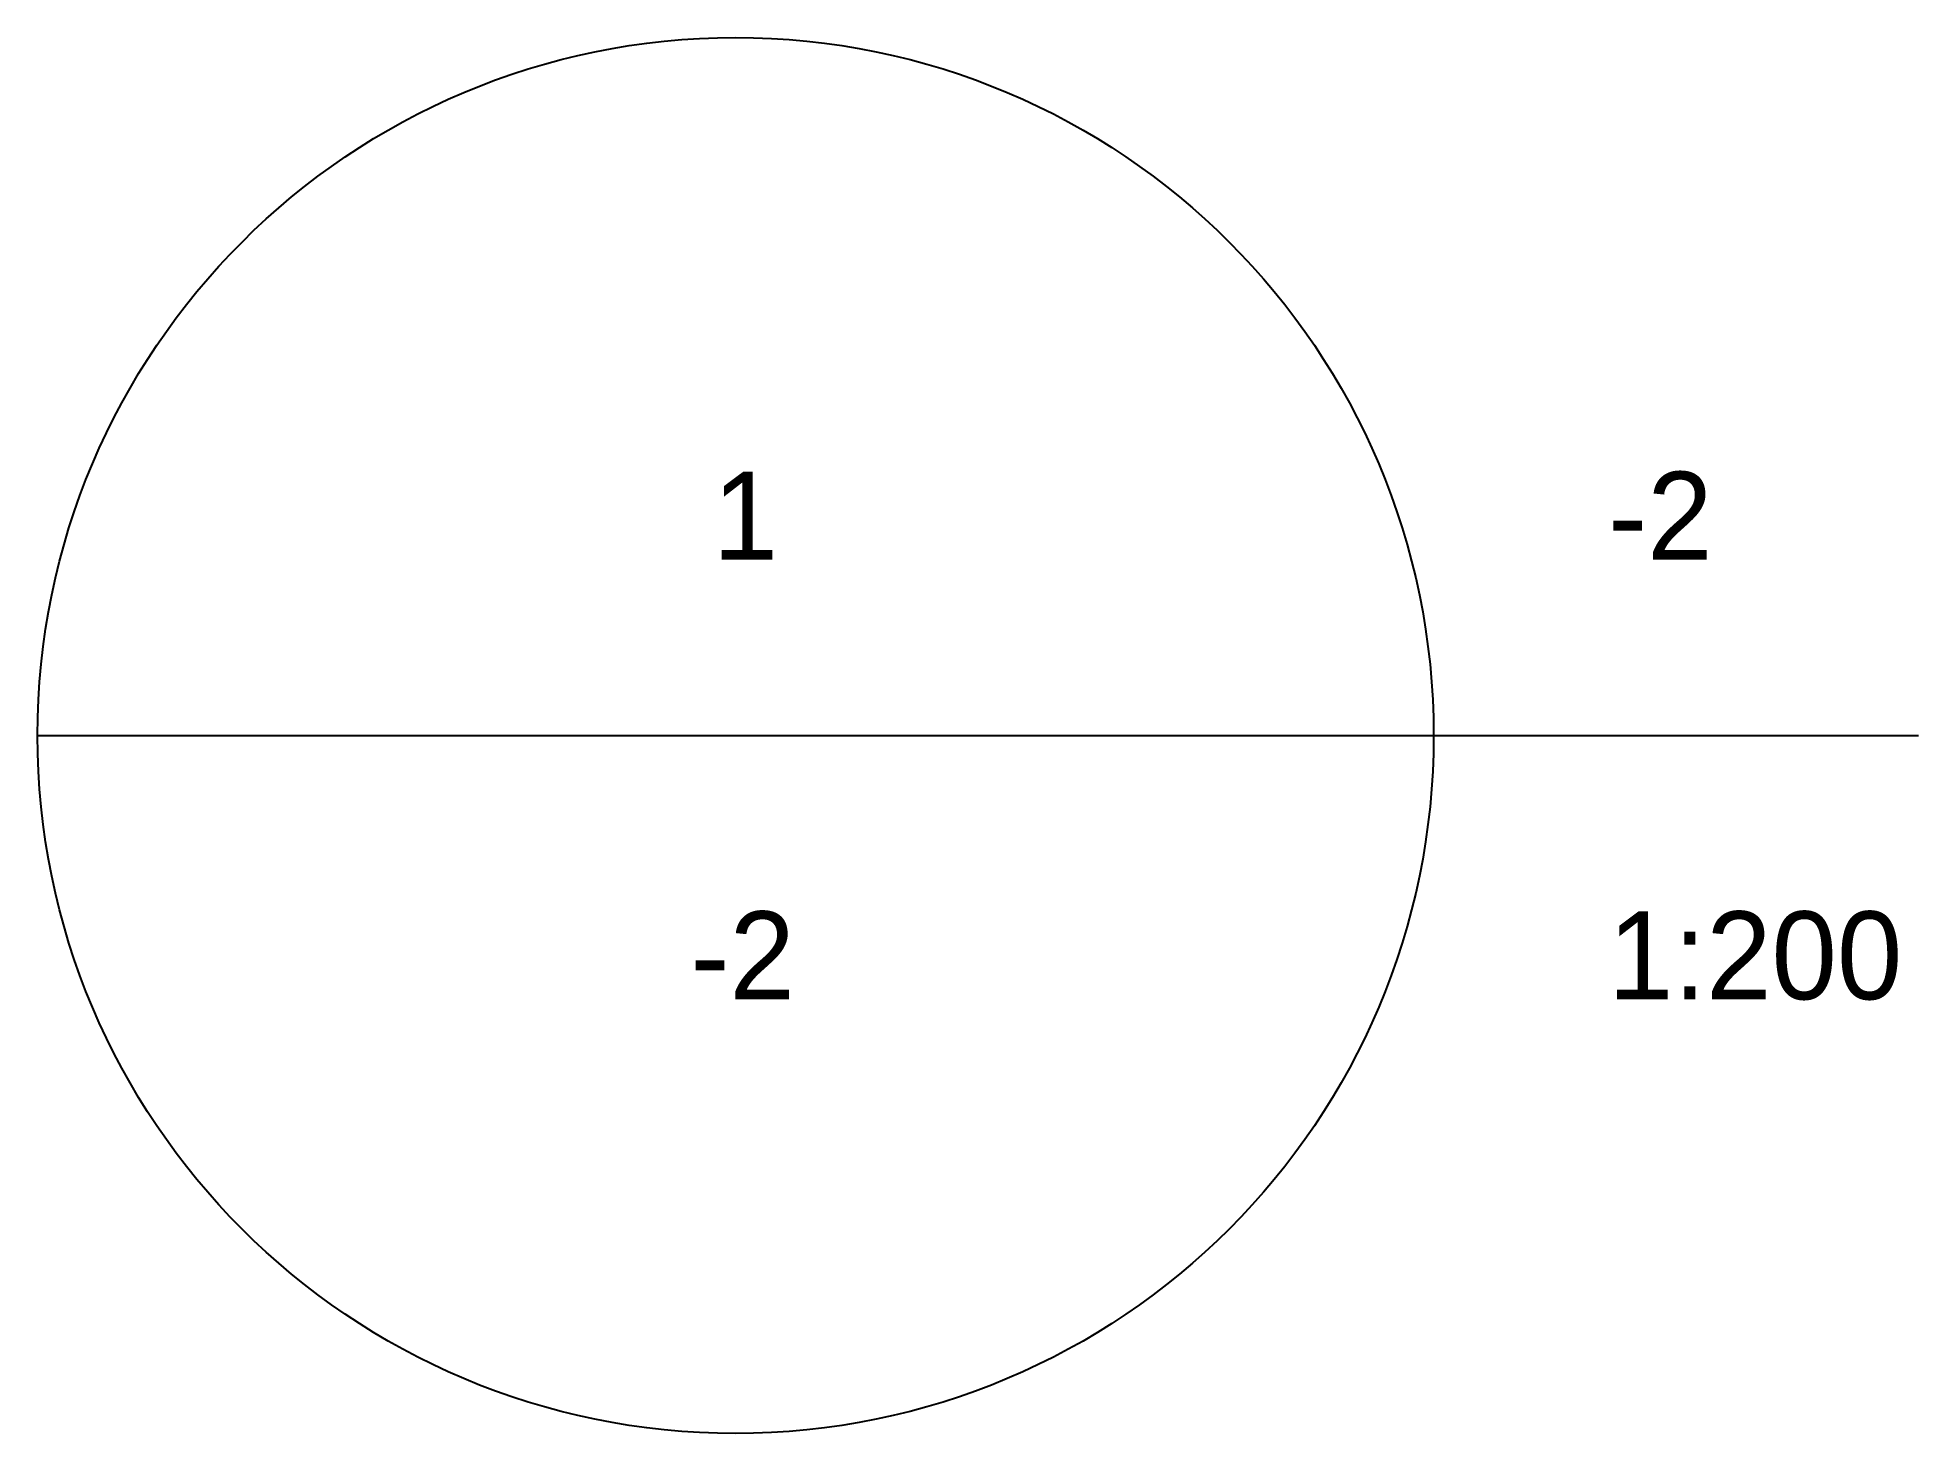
# Model space of a CAD drawing. Extents: x 408 to 433, y -54 to 224.
# Drawn here: x 408.04 to 429.42, y 208.6 to 224.48 of the extents above.
import ezdxf

# ---------------------------------------------------------------- set-up
doc = ezdxf.new("R2010")
doc.units = 0
doc.layers.add('01_I_Ascensor_l', color=7, linetype='Continuous')

msp = doc.modelspace()

# ---------------------------------------------------------------- linework, layer by layer
at = {"layer": '01_I_Ascensor_l'}
for p, q in [((408.037, 216.538), (423.912, 216.538)), ((416.043, 216.538), (429.425, 216.538))]:
    msp.add_line(p, q, dxfattribs=at)
msp.add_circle((415.974, 216.538), 7.938, dxfattribs=at)

# ---------------------------------------------------------------- texts
for s, p in [('1', (415.714, 218.538)), ('-2', (425.896, 218.538)), ('-2', (415.459, 213.538)), ('1:200', (425.896, 213.538))]:
    msp.add_text(s, height=1, dxfattribs=at).set_placement(p)

doc.saveas('drawing.dxf')
